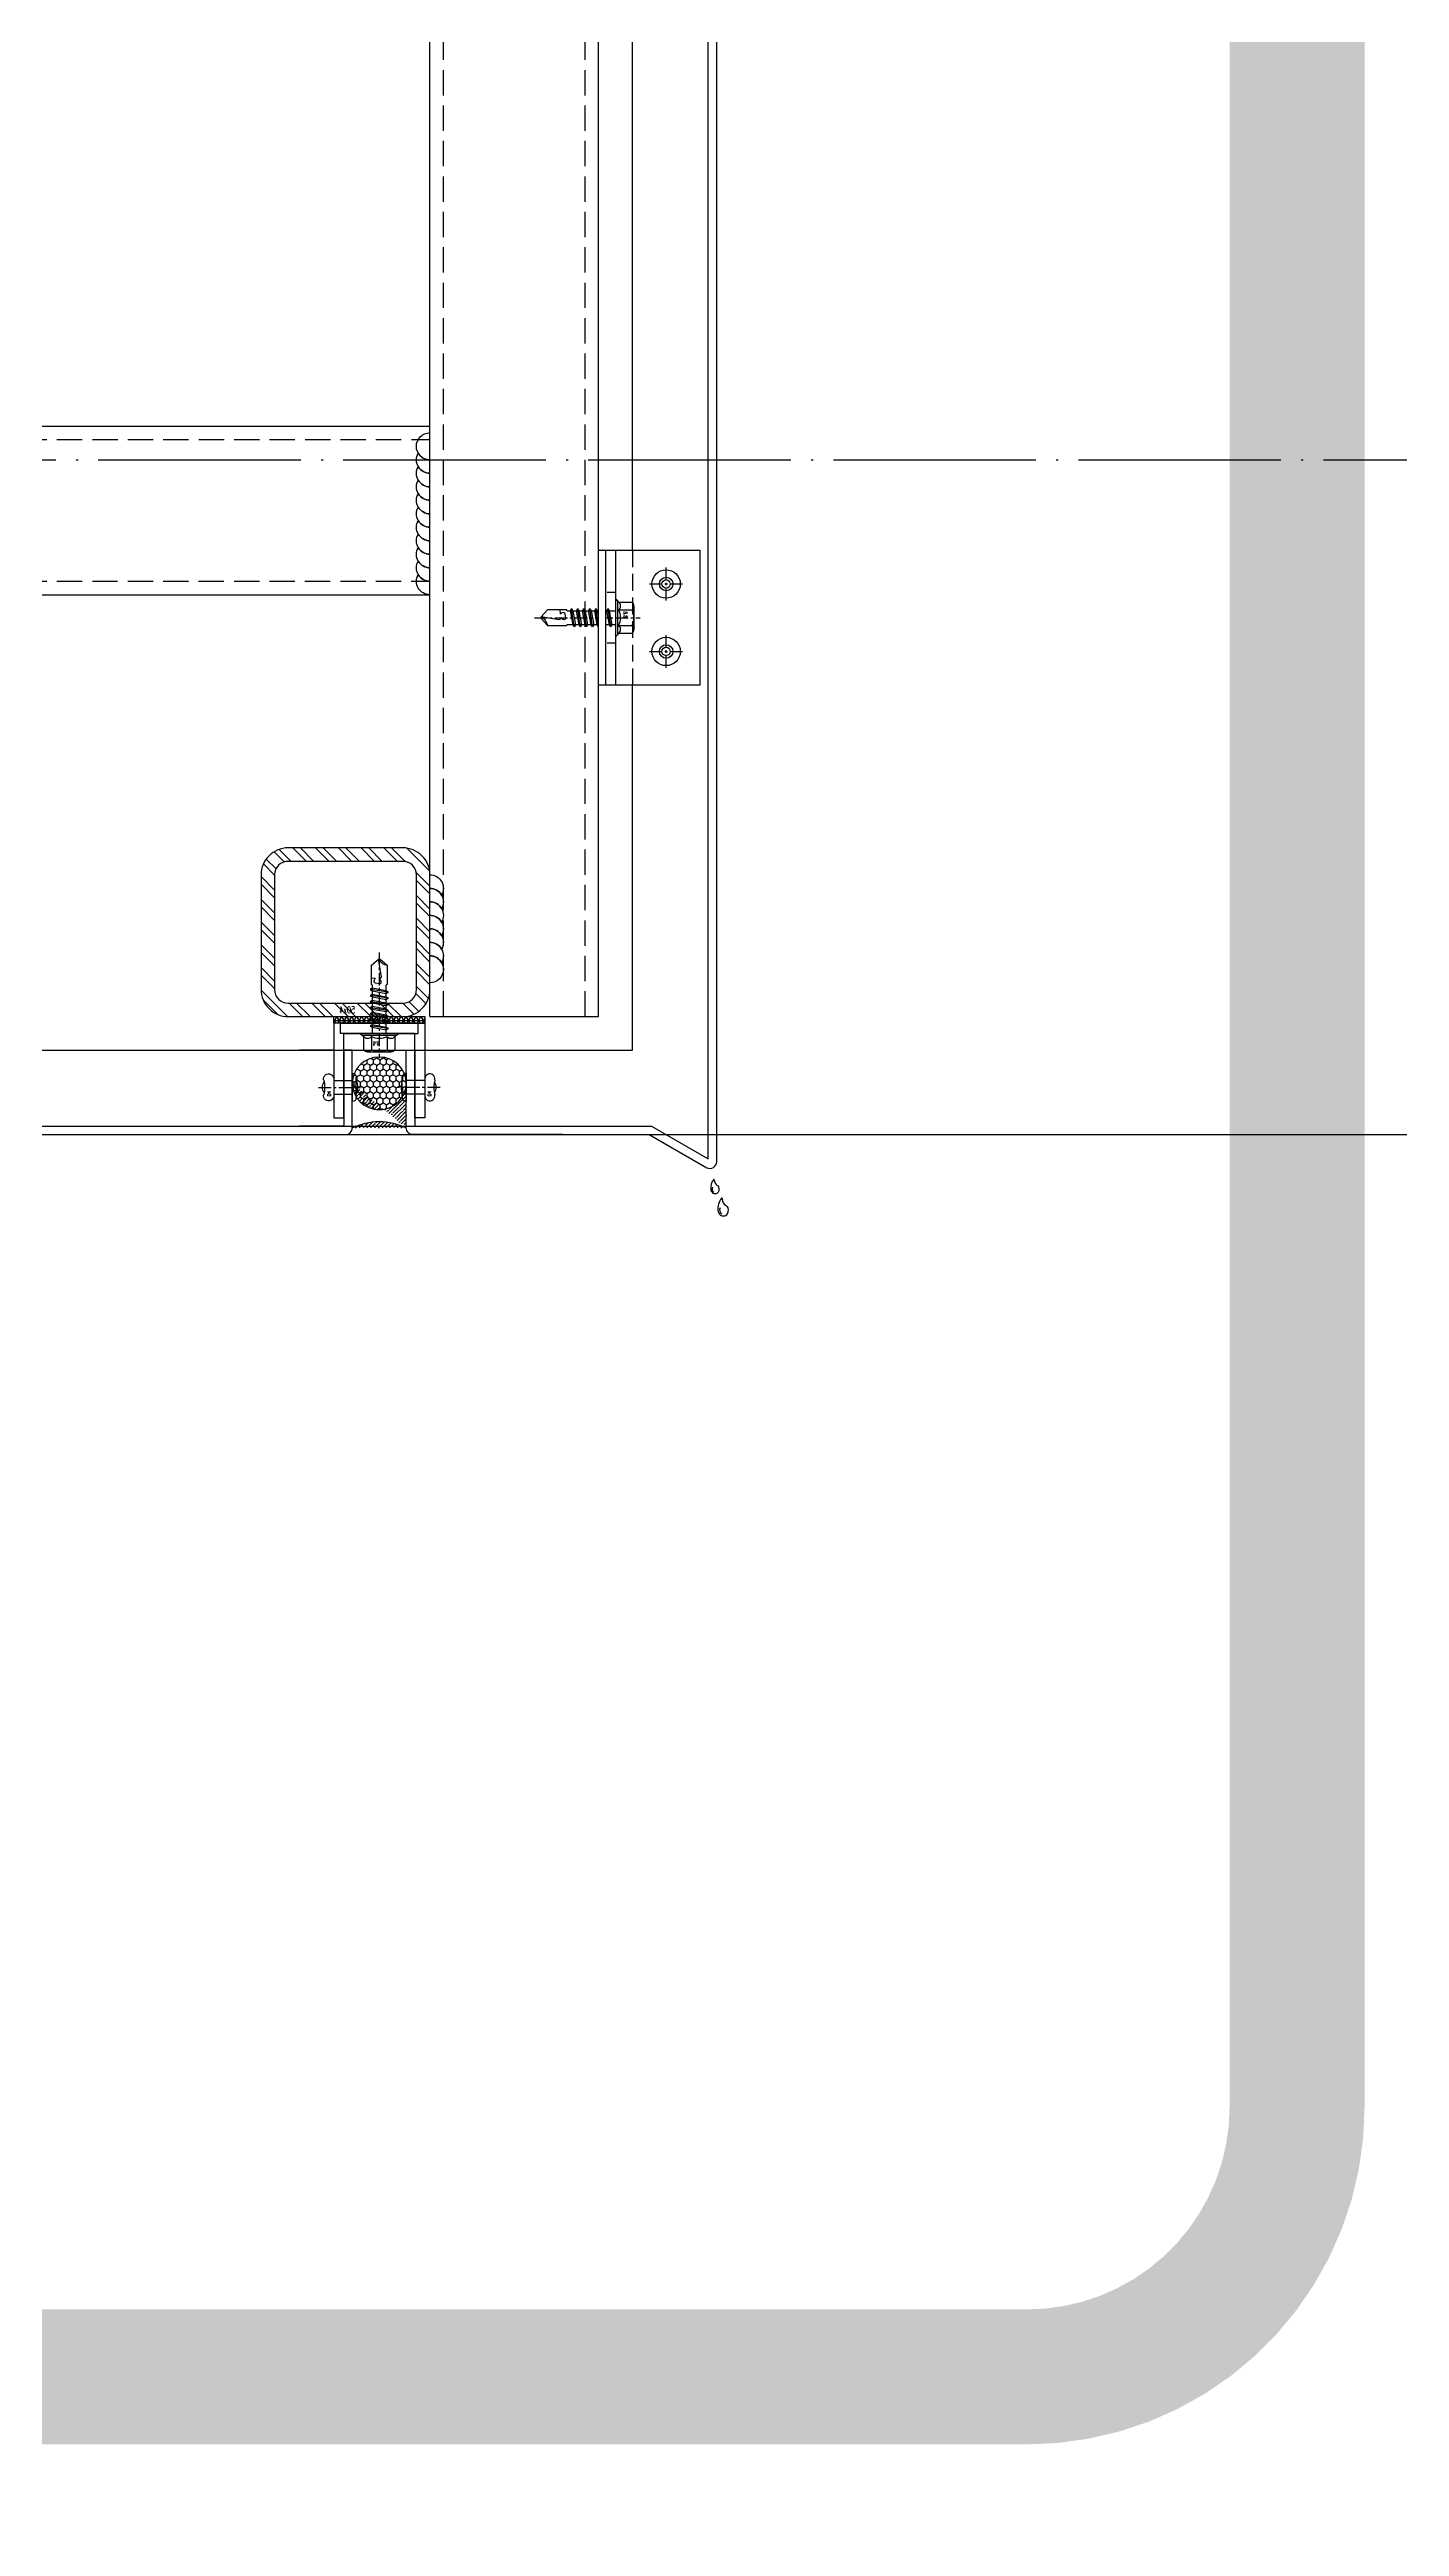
# Model space of a CAD drawing. Extents: x -202236 to 1002404, y -663931 to 1550022.
# Drawn here: x -117337 to -116937, y -328071 to -327337 of the extents above; entities that cross this region are included whole.
import ezdxf
from ezdxf.enums import TextEntityAlignment as Align

# ---------------------------------------------------------------- set-up
doc = ezdxf.new("R2010")
doc.units = 0
for name, pattern in [('CENTER', [2, 1.25, -0.25, 0.25, -0.25]), ('DASH', [0.35, 0.25, -0.1]), ('DOTE', [2.42, 2, -0.2, 0.02, -0.2]), ('ZN-CENTER', [2, 1.25, -0.25, 0.25, -0.25]), ('ZN-DASH', [0.35, 0.25, -0.1])]:
    doc.linetypes.add(name, pattern=pattern)
for name, color, linetype in [('!ZN1-填充-8', 8, 'Continuous'), ('!ZN3-玻璃幕墙-4', 4, 'Continuous'), ('!ZN3-铝板幕墙-3', 3, 'Continuous'), ('!ZN4-辅助材料-1', 1, 'Continuous'), ('!ZN4-配件-11', 11, 'Continuous'), ('!ZN5-钢材投影-40', 40, 'Continuous'), ('!ZN5-钢材断面-2', 2, 'Continuous'), ('!ZN5-铝材投影-112', 112, 'Continuous'), ('!ZN5-铝材断面-6', 6, 'Continuous'), ('!ZN6-虚线-8', 8, 'ZN-DASH'), ('3索引', 3, 'Continuous'), ('A-AXIS-D', 1, 'Continuous'), ('A-AXIS-DOTE', 14, 'DOTE'), ('DIM', 173, 'Continuous'), ('Fill', 8, 'Continuous'), ('焊缝', 8, 'Continuous')]:
    doc.layers.add(name, color=color, linetype=linetype)
doc.layers.add('@ZN-型材编号（非打印层）', color=8, linetype='Continuous', plot=False)
doc.styles.add('DHTEXT-1', font='ROMANS.shx', dxfattribs={"width": 0.7, "bigfont": 'CHINESE.shx'})
doc.dimstyles.new('ZN80', dxfattribs={"dimscale": 80, "dimtxt": 2.5, "dimasz": 1.5, "dimexe": 1, "dimexo": 2, "dimgap": 0.9, "dimtad": 1, "dimdec": 0, "dimdsep": 46, "dimtxsty": 'DHTEXT-1', "dimblk": 'ARCHTICK', "dimcen": 2.5, "dimclrd": 173, "dimclre": 173, "dimclrt": 7, "dimazin": 2, "dimtfac": 0.4, "dimtdec": 0, "dimtix": 1, "dimtmove": 2, "dimatfit": 3, "dimfxl": 0, "dimtolj": 1, "dimtzin": 0, "dimarcsym": 0})

# ---------------------------------------------------------------- blocks, each defined once
blk = doc.blocks.new('20180416.09092401')
at = {"layer": '!ZN4-辅助材料-1', "color": 145}
for centre, radius, start, end in [((5.13, -9.53), 3.93, 140.04949, 186.07029), ((2.17, -7.06), 0.08, 350.82295, 137.72158), ((4.09, -7.21), 1.84, 175.78116, 243.55768), ((2.57, -9.87), 1.35, 182.88886, 295.69869), ((2.88, -9.78), 1.25, 155.40413, 236.13113), ((2.13, -9.85), 1.61, 309.59649, 21.78906), ((2.88, -9.55), 0.8, 21.78906, 60.8756), ((8.22, -15.72), 4.91, 140.04949, 186.07029), ((4.53, -12.63), 0.1, 350.82295, 137.72158), ((6.92, -12.81), 2.3, 175.78116, 243.55768), ((5.02, -16.15), 1.69, 182.88886, 295.69869), ((5.41, -16.03), 1.56, 155.40413, 236.13113), ((4.47, -16.12), 2.01, 309.59649, 21.78906), ((5.41, -15.75), 1, 21.78906, 60.8756)]:
    blk.add_arc(centre, radius, start, end, dxfattribs=at)
blk = doc.blocks.new('A$Cf3634199')
at = {"layer": '!ZN3-铝板幕墙-3'}
blk.add_lwpolyline([(0.98, -25), (-5, -25), (-22.11, -34.79, -0.557537), (-25, -33), (-25, -33), (-25, 1.11)], format="xyb", dxfattribs=at)
blk.add_lwpolyline([(0.98, -22.5), (-5.66, -22.5), (-22.5, -32.13), (-22.5, 1.11)], dxfattribs=at)
at = {"layer": '!ZN5-铝材断面-6'}
blk.add_point((-25, -25), dxfattribs=at)
at = {"layer": '!ZN3-玻璃幕墙-4', "xscale": -1}
blk.add_blockref('20180416.09092401', (-22, -31.27), dxfattribs=at)
blk = doc.blocks.new('铝板16mm胶缝')
at = {"layer": '!ZN1-填充-8'}
h = blk.add_hatch(dxfattribs=at)
h.set_pattern_fill('HONEY', color=256, scale=0.7, angle=-270, style=0)
h.set_pattern_definition([(90, (10097.3199, 185.0233), (-0.9623705, 1.666875), [1.11125, -2.2225]), (210, (10097.3199, 185.0233), (-0.962370845, -1.6668748), [1.11125, -2.2225]), (150, (10097.3199, 185.0233), (-1.924741345, 2e-07), [-2.2225, 1.11125])])
edge = h.paths.add_edge_path()
edge.add_ellipse((-8.5, 14.57), major_axis=(-8, 0), ratio=0.974793, start_angle=0, end_angle=360)
h = blk.add_hatch(dxfattribs=at)
h.set_pattern_fill('ANSI35', color=256, scale=0.5, angle=-270, style=0)
h.set_pattern_definition([(135, (0, 0), (-1.12253, -1.12253), []), (135, (0, 1.1225), (-1.12253, -1.12253), [1.984375, -0.396875, 0, -0.396875])])
edge = h.paths.add_edge_path()
edge.add_line((-0.51, 1.37), (-0.5, 14.57))
edge.add_line((-16.5, 1.37), (-16.5, 14.57))
edge.add_ellipse((-8.5, 14.57), major_axis=(-8, 0), ratio=0.974793, start_angle=0, end_angle=180)
edge.add_arc((-8.5, -14.45), 17.72, 63.16567, 116.83433)
at = {"layer": '!ZN4-辅助材料-1', "ltscale": 0.5}
blk.add_arc((-8.5, -14.45), 17.72, 63.16567, 116.83433, dxfattribs=at)
blk.add_ellipse((-8.5, 14.57), major_axis=(-8, 0), ratio=0.974793, dxfattribs=at)
at = {"layer": 'Defpoints', "ltscale": 0.5}
for p in [(-16.5, -0.63), (-8.5, -0.63), (-0.5, -0.63)]:
    blk.add_point(p, dxfattribs=at)
blk = doc.blocks.new('*U253')
at = {"color": 0, "linetype": 'ZN-CENTER', "ltscale": 3}
blk.add_line((24, 0), (-7.28, 0), dxfattribs=at)
at = {"ltscale": 10}
for p, q in [((-5.45, -3.46), (-5.45, 3.46)), ((-1.02, 4.62), (-4.95, 4.62)), ((-1.02, 2.31), (-4.95, 2.31)), ((-0.55, -5.12), (-0.55, 5.12)), ((-0.17, 5.48), (0, 4.84)), ((0, -4.84), (0, 4.84)), ((0, 2.08), (14.29, 2.08)), ((1.42, 2.73), (2.2, -2.73)), ((3.22, 2.73), (4, -2.73)), ((5.02, 2.73), (5.8, -2.73)), ((6.82, 2.73), (7.6, -2.73)), ((8.62, 2.73), (9.4, -2.73)), ((10.42, 2.73), (11.2, -2.73)), ((12.22, 2.73), (13, -2.73)), ((-1.02, -2.31), (-4.95, -2.31)), ((-1.02, -4.62), (-4.95, -4.62)), ((-0.17, -5.48), (0, -4.84)), ((14.29, -2.09), (0, -2.09))]:
    blk.add_line(p, q, dxfattribs=at)
for points in [[(1.83, -2.09), (1.05, 2.08), (1.42, 2.73), (1.79, 2.08), (2.57, -2.09), (2.2, -2.73)], [(3.63, -2.09), (2.85, 2.08), (3.22, 2.73), (3.59, 2.08), (4.37, -2.09), (4, -2.73)], [(5.43, -2.09), (4.65, 2.08), (5.02, 2.73), (5.39, 2.08), (6.17, -2.09), (5.8, -2.73)], [(7.23, -2.09), (6.45, 2.08), (6.82, 2.73), (7.19, 2.08), (7.97, -2.09), (7.6, -2.73)], [(9.03, -2.09), (8.25, 2.08), (8.62, 2.73), (8.99, 2.08), (9.77, -2.09), (9.4, -2.73)], [(10.83, -2.09), (10.05, 2.08), (10.42, 2.73), (10.79, 2.08), (11.57, -2.09), (11.2, -2.73)], [(12.63, -2.09), (11.85, 2.08), (12.22, 2.73), (12.59, 2.08), (13.37, -2.09), (13, -2.73)]]:
    blk.add_lwpolyline(points, close=True, dxfattribs=at)
for points in [[(14.29, -2.09, -0.414214), (14.45, -2.24), (14.45, -2.32), (20.18, -2.32), (22, -0.26), (22, 0.26), (20.18, 2.32), (14.45, 2.32), (14.45, 2.24, -0.414214), (14.29, 2.08)], [(16.51, -2.32), (16.36, -1.2), (15.83, -1.52, -0.530462), (15.03, -1.17), (14.81, 0.1, -0.651316), (15.47, 0.54), (16, 0.21), (16.77, 0.66), (22, -0.26, -0.201226), (20.18, 2.32)]]:
    blk.add_lwpolyline(points, format="xyb", dxfattribs=at)
for centre, radius, start, end in [((-3.87, 3.46), 1.58, 133.17355, 226.82645), ((0.13, 0), 5.58, 155.5673, 204.4327), ((0.07, 3.46), 1.58, 133.17355, 226.82645), ((4.07, 0), 5.58, 155.5673, 204.4327), ((7.48, -2.87), 11.32, 132.49215, 138.60636), ((-3.87, -3.46), 1.58, 133.17355, 226.82645), ((0.07, -3.46), 1.58, 133.17355, 226.82645), ((7.48, 2.87), 11.32, 221.39356, 227.50785)]:
    blk.add_arc(centre, radius, start, end, dxfattribs=at)
at = {"layer": 'Defpoints', "color": 0, "ltscale": 10, "style": 'DHTEXT-1', "width": 0.7}
blk.add_text('5.5', height=1, rotation=90, dxfattribs=at).set_placement((-2.46, -0.93), align=Align.CENTER)
blk = doc.blocks.new('铝板连接件1(新规)')
at = {"layer": '!ZN1-填充-8'}
h = blk.add_hatch(dxfattribs=at)
h.set_pattern_fill('NET3', color=256, scale=0.4, angle=180, style=0)
h.set_pattern_definition([(180, (18968.597, 39999.0891), (-1e-15, -1.27), []), (240, (18968.597, 39999.0891), (1.099852263, -0.635), []), (300, (18968.597, 39999.0891), (1.099852263, 0.635), [])])
h.paths.add_polyline_path([(-13.5, 2), (-13.5, 0), (13.5, 0), (13.5, 2)])
at = {"layer": '!ZN4-辅助材料-1', "ltscale": 5}
blk.add_lwpolyline([(-13.5, 2), (-13.5, 0), (13.5, 0), (13.5, 2)], close=True, dxfattribs=at)
at = {"layer": '!ZN5-铝材投影-112'}
for points in [[(11.5, 2), (-13.5, 2), (-13.5, 30), (-10.5, 30), (-10.5, 5), (11.5, 5)], [(-11.5, 2), (13.5, 2), (13.5, 30), (10.5, 30), (10.5, 5), (-11.5, 5)]]:
    blk.add_lwpolyline(points, close=True, dxfattribs=at)
at = {"layer": '!ZN4-配件-11', "color": 1, "rotation": 270}
blk.add_blockref('*U253', (0, 5), dxfattribs=at)
blk = doc.blocks.new('*U196')
at = {"color": 0, "linetype": 'CENTER', "ltscale": 3}
blk.add_line((10.01, 0), (-2.45, 0), dxfattribs=at)
at = {"linetype": 'ByBlock', "lineweight": -2, "ltscale": 10}
for p, q in [((-1.2, -3), (-1.2, 3)), ((0, 4.2), (0, -4.2)), ((5.5, 2), (0, 2)), ((5.5, 2.5), (5.5, -2.5)), ((5.5, -2), (0, -2))]:
    blk.add_line(p, q, dxfattribs=at)
for centre, radius, start, end in [((4.42, 0), 5.96, 160.39505, 199.60495), ((0, 3), 1.2, 90, 180), ((7, 2.5), 1.5, 348.44804, 180), ((16.17, 0), 8, 164.33085, 195.66915), ((6.19, 0), 2.67, 323.22662, 36.78433), ((0, -3), 1.2, 180, 270), ((7, -2.5), 1.5, 180, 11.55196)]:
    blk.add_arc(centre, radius, start, end, dxfattribs=at)
at = {"layer": 'Defpoints', "color": 0, "ltscale": 10, "style": 'DHTEXT-1', "width": 0.7}
blk.add_text('D4', height=1, rotation=90, dxfattribs=at).set_placement((7.37, -1.85), align=Align.CENTER)
blk = doc.blocks.new('*U363')
at = {"layer": '!ZN3-铝板幕墙-3'}
for p, q in [((-13.5, -5), (-54.34, -5)), ((13.5, -5), (23.65, -5))]:
    blk.add_line(p, q, dxfattribs=at)
for points in [[(-54.34, -30), (-10, -30, 0.414214), (-8, -28), (-8, -5), (-10.5, -5), (-10.5, -27, -0.414214), (-11, -27.5), (-54.34, -27.5)], [(23.65, -30), (10, -30, -0.414214), (8, -28), (8, -5), (10.5, -5), (10.5, -27, 0.414214), (11, -27.5), (23.65, -27.5)]]:
    blk.add_lwpolyline(points, format="xyb", dxfattribs=at)
at = {"layer": '!ZN4-辅助材料-1'}
blk.add_blockref('铝板16mm胶缝', (8.5, -29.37), dxfattribs=at)
at = {"layer": '!ZN4-配件-11', "rotation": 180}
blk.add_blockref('铝板连接件1(新规)', (0, 5), dxfattribs=at)
at = {"layer": '!ZN4-配件-11', "color": 1, "xscale": -1}
blk.add_blockref('*U196', (-8, -16), dxfattribs=at)
at = {"layer": '!ZN4-配件-11', "color": 1}
blk.add_blockref('*U196', (8, -16), dxfattribs=at)
blk = doc.blocks.new('方管钢50x4')
at = {"layer": 'Fill'}
h = blk.add_hatch(dxfattribs=at)
h.set_pattern_fill('ANSI32', color=8, scale=0.5, style=0)
h.set_pattern_definition([(45, (-2819.7443, -883.732), (-3.367596, 3.367596), []), (45, (-2817.499, -883.732), (-3.367596, 3.367596), [])])
edge = h.paths.add_edge_path(flags=16)
edge.add_line((-17, 21), (17, 21))
edge.add_arc((17, 17), 4, 0, 90, ccw=False)
edge.add_line((21, 17), (21, -17))
edge.add_arc((17, -17), 4, 270, 360, ccw=False)
edge.add_line((17, -21), (-17, -21))
edge.add_arc((-17, -17), 4, 180, 270, ccw=False)
edge.add_line((-21, -17), (-21, 17))
edge.add_arc((-17, 17), 4, 90, 180, ccw=False)
edge = h.paths.add_edge_path()
edge.add_line((-17, 25), (17, 25))
edge.add_arc((17, 17), 8, 0, 90, ccw=False)
edge.add_line((25, 17), (25, -17))
edge.add_arc((17, -17), 8, 270, 360, ccw=False)
edge.add_line((17, -25), (-17, -25))
edge.add_arc((-17, -17), 8, 180, 270, ccw=False)
edge.add_line((-25, -17), (-25, 17))
edge.add_arc((-17, 17), 8, 90, 180, ccw=False)
for points in [[(-17, 25), (17, 25, -0.414214), (25, 17), (25, -17, -0.414214), (17, -25), (-17, -25, -0.414214), (-25, -17), (-25, 17, -0.414214)], [(-17, 21), (17, 21, -0.414214), (21, 17), (21, -17, -0.414214), (17, -21), (-17, -21, -0.414214), (-21, -17), (-21, 17, -0.414214)]]:
    blk.add_lwpolyline(points, format="xyb", close=True)
at = {"layer": '@ZN-型材编号（非打印层）', "style": 'DHTEXT-1', "width": 0.7}
blk.add_text('50x4', height=2, dxfattribs=at).set_placement((-0.51, -23.04), align=Align.MIDDLE_CENTER)
blk = doc.blocks.new('*U199')
at = {"layer": '!ZN5-钢材断面-2'}
blk.add_blockref('方管钢50x4', (0, 0), dxfattribs=at)
blk = doc.blocks.new('*U188')
at = {"color": 0, "linetype": 'ZN-CENTER', "ltscale": 3}
blk.add_line((24, 0), (-7.28, 0), dxfattribs=at)
at = {"ltscale": 10}
for p, q in [((-5.45, -3.46), (-5.45, 3.46)), ((-1.02, 4.62), (-4.95, 4.62)), ((-1.02, 2.31), (-4.95, 2.31)), ((-0.55, -5.12), (-0.55, 5.12)), ((-0.17, 5.48), (0, 4.84)), ((0, -4.84), (0, 4.84)), ((0, 2.08), (14.29, 2.08)), ((1.42, 2.73), (2.2, -2.73)), ((3.22, 2.73), (4, -2.73)), ((5.02, 2.73), (5.8, -2.73)), ((6.82, 2.73), (7.6, -2.73)), ((8.62, 2.73), (9.4, -2.73)), ((10.42, 2.73), (11.2, -2.73)), ((12.22, 2.73), (13, -2.73)), ((-1.02, -2.31), (-4.95, -2.31)), ((-1.02, -4.62), (-4.95, -4.62)), ((-0.17, -5.48), (0, -4.84)), ((14.29, -2.09), (0, -2.09))]:
    blk.add_line(p, q, dxfattribs=at)
for points in [[(1.83, -2.09), (1.05, 2.08), (1.42, 2.73), (1.79, 2.08), (2.57, -2.09), (2.2, -2.73)], [(3.63, -2.09), (2.85, 2.08), (3.22, 2.73), (3.59, 2.08), (4.37, -2.09), (4, -2.73)], [(5.43, -2.09), (4.65, 2.08), (5.02, 2.73), (5.39, 2.08), (6.17, -2.09), (5.8, -2.73)], [(7.23, -2.09), (6.45, 2.08), (6.82, 2.73), (7.19, 2.08), (7.97, -2.09), (7.6, -2.73)], [(9.03, -2.09), (8.25, 2.08), (8.62, 2.73), (8.99, 2.08), (9.77, -2.09), (9.4, -2.73)], [(10.83, -2.09), (10.05, 2.08), (10.42, 2.73), (10.79, 2.08), (11.57, -2.09), (11.2, -2.73)], [(12.63, -2.09), (11.85, 2.08), (12.22, 2.73), (12.59, 2.08), (13.37, -2.09), (13, -2.73)]]:
    blk.add_lwpolyline(points, close=True, dxfattribs=at)
for points in [[(14.29, -2.09, -0.414214), (14.45, -2.24), (14.45, -2.32), (20.18, -2.32), (22, -0.26), (22, 0.26), (20.18, 2.32), (14.45, 2.32), (14.45, 2.24, -0.414214), (14.29, 2.08)], [(16.51, -2.32), (16.36, -1.2), (15.83, -1.52, -0.530462), (15.03, -1.17), (14.81, 0.1, -0.651316), (15.47, 0.54), (16, 0.21), (16.77, 0.66), (22, -0.26, -0.201226), (20.18, 2.32)]]:
    blk.add_lwpolyline(points, format="xyb", dxfattribs=at)
for centre, radius, start, end in [((-3.87, 3.46), 1.58, 133.17355, 226.82645), ((0.13, 0), 5.58, 155.5673, 204.4327), ((0.07, 3.46), 1.58, 133.17355, 226.82645), ((4.07, 0), 5.58, 155.5673, 204.4327), ((7.48, -2.87), 11.32, 132.49215, 138.60636), ((-3.87, -3.46), 1.58, 133.17355, 226.82645), ((0.07, -3.46), 1.58, 133.17355, 226.82645), ((7.48, 2.87), 11.32, 221.39356, 227.50785)]:
    blk.add_arc(centre, radius, start, end, dxfattribs=at)
at = {"layer": 'Defpoints', "color": 0, "ltscale": 10, "style": 'DHTEXT-1', "width": 0.7}
blk.add_text('5.5', height=1, rotation=90, dxfattribs=at).set_placement((-2.46, -0.93), align=Align.CENTER)
blk = doc.blocks.new('*U191')
at = {"color": 0, "linetype": 'CENTER', "ltscale": 3}
for p, q in [((4.88, 0), (-4.88, 0)), ((0, 4.88), (0, -4.88))]:
    blk.add_line(p, q, dxfattribs=at)
at = {"linetype": 'ByBlock', "ltscale": 10}
for radius in [4.2, 2, 1.23]:
    blk.add_circle((0, 0), radius, dxfattribs=at)
blk = doc.blocks.new('*U200')
at = {"ltscale": 0.125}
blk.add_wipeout([(-20, -30), (20, -30), (20, -5), (-20, -5)], dxfattribs=at).dxf.layer = '!ZN6-虚线-8'
at = {"layer": '!ZN1-填充-8'}
h = blk.add_hatch(dxfattribs=at)
h.set_pattern_fill('NET3', color=256, scale=0.75, angle=180, style=0)
h.set_pattern_definition([(180, (-1731.706, 294.7402), (-3e-16, -2.38125), []), (240, (-1731.706, 294.7402), (2.062223, -1.190625), []), (300, (-1731.706, 294.7402), (2.062223, 1.190625), [])])
h.paths.add_polyline_path([(20, 0), (-20, 0), (-20, -2), (20, -2)])
at = {"layer": '!ZN5-铝材投影-112'}
blk.add_lwpolyline([(20, -2), (-20, -2), (-20, -30), (20, -30)], close=True, dxfattribs=at)
at = {"layer": '!ZN6-虚线-8', "linetype": 'ZN-DASH', "ltscale": 10}
for p, q in [((-7.5, -5), (-7.5, -2)), ((7.5, -5), (7.5, -2))]:
    blk.add_line(p, q, dxfattribs=at)
at = {"layer": '!ZN6-虚线-8', "color": 8, "linetype": 'ZN-DASH', "ltscale": 20}
blk.add_line((-20, -10), (20, -10), dxfattribs=at)
at = {"layer": '!ZN4-配件-11', "color": 1, "xscale": -1, "rotation": 270}
for name, p in [('*U188', (0, -5)), ('*U191', (-10, -20)), ('*U191', (10, -20))]:
    blk.add_blockref(name, p, dxfattribs=at)
at = {"ltscale": 0.25}
blk.add_wipeout([(20, 0), (20, -2), (-20, -2), (-20, 0)], dxfattribs=at).dxf.layer = '!ZN4-辅助材料-1'
at = {"layer": '!ZN4-辅助材料-1'}
blk.add_lwpolyline([(20, 0), (-20, 0), (-20, -2), (20, -2)], close=True, dxfattribs=at)
at = {"layer": '!ZN5-铝材投影-112', "ltscale": 0.25}
blk.add_line((-20, -5), (20, -5), dxfattribs=at)
blk = doc.blocks.new('20250913154704')
at = {"layer": '!ZN3-铝板幕墙-3'}
blk.add_line((300, -650), (300, 200), dxfattribs=at)
for points in [[(297.5, -647.5), (297.5, 196.89), (-297.5, 65.88)], [(16, -625), (275, -625), (275, 168.9), (-275, 47.79)], [(18, -650), (280, -650)], [(20.08, -647.5), (280.66, -647.5)]]:
    blk.add_lwpolyline(points, dxfattribs=at)
at = {"layer": '!ZN5-钢材投影-40', "ltscale": 800}
for p, q in [((265, -615), (265, 156.46)), ((215, -615), (215, 94.25)), ((10.01, -440), (215, -440)), ((9.99, -490), (215, -490)), ((215, -615), (265, -615))]:
    blk.add_line(p, q, dxfattribs=at)
at = {"layer": '!ZN6-虚线-8', "ltscale": 30}
for p, q in [((261, -615), (261, 104.16)), ((219, -615), (219, 95.35)), ((10.01, -444), (215, -444)), ((9.99, -486), (215, -486))]:
    blk.add_line(p, q, dxfattribs=at)
at = {"layer": '焊缝', "ltscale": 800}
for points in [[(215, -490, -0.57735), (211.54, -484, 0.267949), (215, -486, -0.57735), (211.54, -480, 0.267949), (215, -482, -0.57735), (211.54, -476, 0.267949), (215, -478, -0.57735), (211.54, -472, 0.267949), (215, -474, -0.57735), (211.54, -468, 0.267949), (215, -470, -0.57735), (211.54, -464, 0.267949), (215, -466, -0.57735), (211.54, -460, 0.267949), (215, -462, -0.57735), (211.54, -456, 0.267949), (215, -458, -0.57735), (211.54, -452, 0.267949), (215, -454, -0.57735), (211.54, -448, 0.267949), (215, -450, -1), (215, -442, -1)], [(215, -573, -0.57735), (218.46, -579, 0.267949), (215, -577, -0.57735), (218.46, -583, 0.267949), (215, -581, -0.57735), (218.46, -587, 0.267949), (215, -585, -0.57735), (218.46, -591, 0.267949), (215, -589, -0.57735), (218.46, -595, 0.267949), (215, -593, -0.57735), (218.46, -599, 0.267949), (215, -597, -1), (215, -605, -1)]]:
    blk.add_lwpolyline(points, format="xyb", dxfattribs=at)
at = {"layer": '!ZN3-铝板幕墙-3', "ltscale": 1000, "xscale": -1}
blk.add_blockref('A$Cf3634199', (275, -625), dxfattribs=at)
at = {"layer": '!ZN4-配件-11', "xscale": -1}
blk.add_blockref('*U199', (190, -590), dxfattribs=at)
at = {"xscale": -1}
blk.add_blockref('*U363', (200, -620), dxfattribs=at)
at = {"xscale": -1.000000000000001, "rotation": 90}
blk.add_blockref('*U200', (265, -496.8), dxfattribs=at)
blk = doc.blocks.new('20250913160636')
at = {"layer": '!ZN6-虚线-8', "ltscale": 800}
blk.add_blockref('20250913154704', (4900, -620), dxfattribs=at)
blk = doc.blocks.new('_ArchTick')
at = {"color": 0, "linetype": 'ByBlock', "const_width": 0.4}
blk.add_lwpolyline([(-0.5, -0.5), (0.5, 0.5)], dxfattribs=at)
blk = doc.blocks.new('*D443')
at = {"layer": 'Defpoints', "color": 0, "ltscale": 800, "transparency": 16777216}
for p in [(-117334.6, -326808.65), (-117334.6, -327658.65), (-116634.11, -327658.65)]:
    blk.add_point(p, dxfattribs=at)
at = {"layer": 'DIM', "color": 173, "linetype": 'ByBlock', "lineweight": -2, "ltscale": 800, "transparency": 16777216}
for p, q in [((-117174.6, -326808.65), (-116554.11, -326808.65)), ((-116634.11, -326808.65), (-116634.11, -327658.65)), ((-117174.6, -327658.65), (-116554.11, -327658.65))]:
    blk.add_line(p, q, dxfattribs=at)
at = {"layer": 'DIM', "color": 173, "lineweight": -2, "ltscale": 800, "transparency": 16777216, "xscale": 120, "yscale": 120, "zscale": 120}
for p, rotation in [((-116634.11, -326808.65), 90), ((-116634.11, -327658.65), 270)]:
    blk.add_blockref('_ArchTick', p, dxfattribs=dict(at, rotation=rotation))
at = {"layer": 'DIM', "color": 7, "ltscale": 800, "transparency": 16777216, "insert": (-116806.11, -327233.65), "char_height": 200, "attachment_point": 5, "rotation": 90, "style": 'DHTEXT-1'}
blk.add_mtext('\\A1;850', dxfattribs=at)
blk = doc.blocks.new('*D446')
at = {"layer": 'Defpoints', "color": 0, "ltscale": 800, "transparency": 16777216}
for p in [(-117334.6, -327658.65), (-116634.11, -327658.65), (-117334.6, -328208.65)]:
    blk.add_point(p, dxfattribs=at)
at = {"layer": 'DIM', "color": 173, "linetype": 'ByBlock', "lineweight": -2, "ltscale": 800, "transparency": 16777216}
for p, q in [((-117174.6, -327658.65), (-116554.11, -327658.65)), ((-116634.11, -328208.65), (-116634.11, -327658.65)), ((-117174.6, -328208.65), (-116554.11, -328208.65))]:
    blk.add_line(p, q, dxfattribs=at)
at = {"layer": 'DIM', "color": 173, "lineweight": -2, "ltscale": 800, "transparency": 16777216, "xscale": 120, "yscale": 120, "zscale": 120}
for p, rotation in [((-116634.11, -327658.65), 90), ((-116634.11, -328208.65), 270)]:
    blk.add_blockref('_ArchTick', p, dxfattribs=dict(at, rotation=rotation))
at = {"layer": 'DIM', "color": 7, "ltscale": 800, "transparency": 16777216, "insert": (-116806.11, -327933.65), "char_height": 200, "attachment_point": 5, "rotation": 90, "style": 'DHTEXT-1'}
blk.add_mtext('\\A1;550', dxfattribs=at)

msp = doc.modelspace()

# ---------------------------------------------------------------- linework, layer by layer
at = {"layer": 'A-AXIS-DOTE', "ltscale": 30}
msp.add_line((-124582.48, -327458.65), (-114235.75, -327458.65), dxfattribs=at)

# ---------------------------------------------------------------- next in the draw order: block references
at = {"layer": 'A-AXIS-D', "ltscale": 800}
msp.add_blockref('20250913160636', (-122339.23, -326388.65), dxfattribs=at)

# ---------------------------------------------------------------- next in the draw order: linework, layer by layer
at = {"layer": '3索引', "linetype": 'DASH', "ltscale": 400, "const_width": 40}
msp.add_lwpolyline([(-117949.76, -326051.91), (-117047.27, -326051.91, -0.414214), (-116967.27, -326131.91), (-116967.27, -327946.81, -0.414214), (-117047.27, -328026.81), (-117949.76, -328026.81, -0.414214), (-118029.76, -327946.81), (-118029.76, -326131.91, -0.414214)], format="xyb", close=True, dxfattribs=at)

# ---------------------------------------------------------------- next in the draw order: dimensions: what is measured, and where the dimension line sits
at = {"layer": 'DIM', "ltscale": 800}
for p1, picture, middle in [((-117334.6, -326808.65), '*D443', (-116806.11, -327233.65)), ((-117334.6, -328208.65), '*D446', (-116806.11, -327933.65))]:
    dim = msp.add_linear_dim(base=(-116634.11, -327658.65), p1=p1, p2=(-117334.6, -327658.65), angle=90, dimstyle='ZN80', dxfattribs=at)
    dim.commit()
    dim.dimension.update_dxf_attribs({"geometry": picture, "text_midpoint": middle})

doc.saveas('drawing.dxf')
